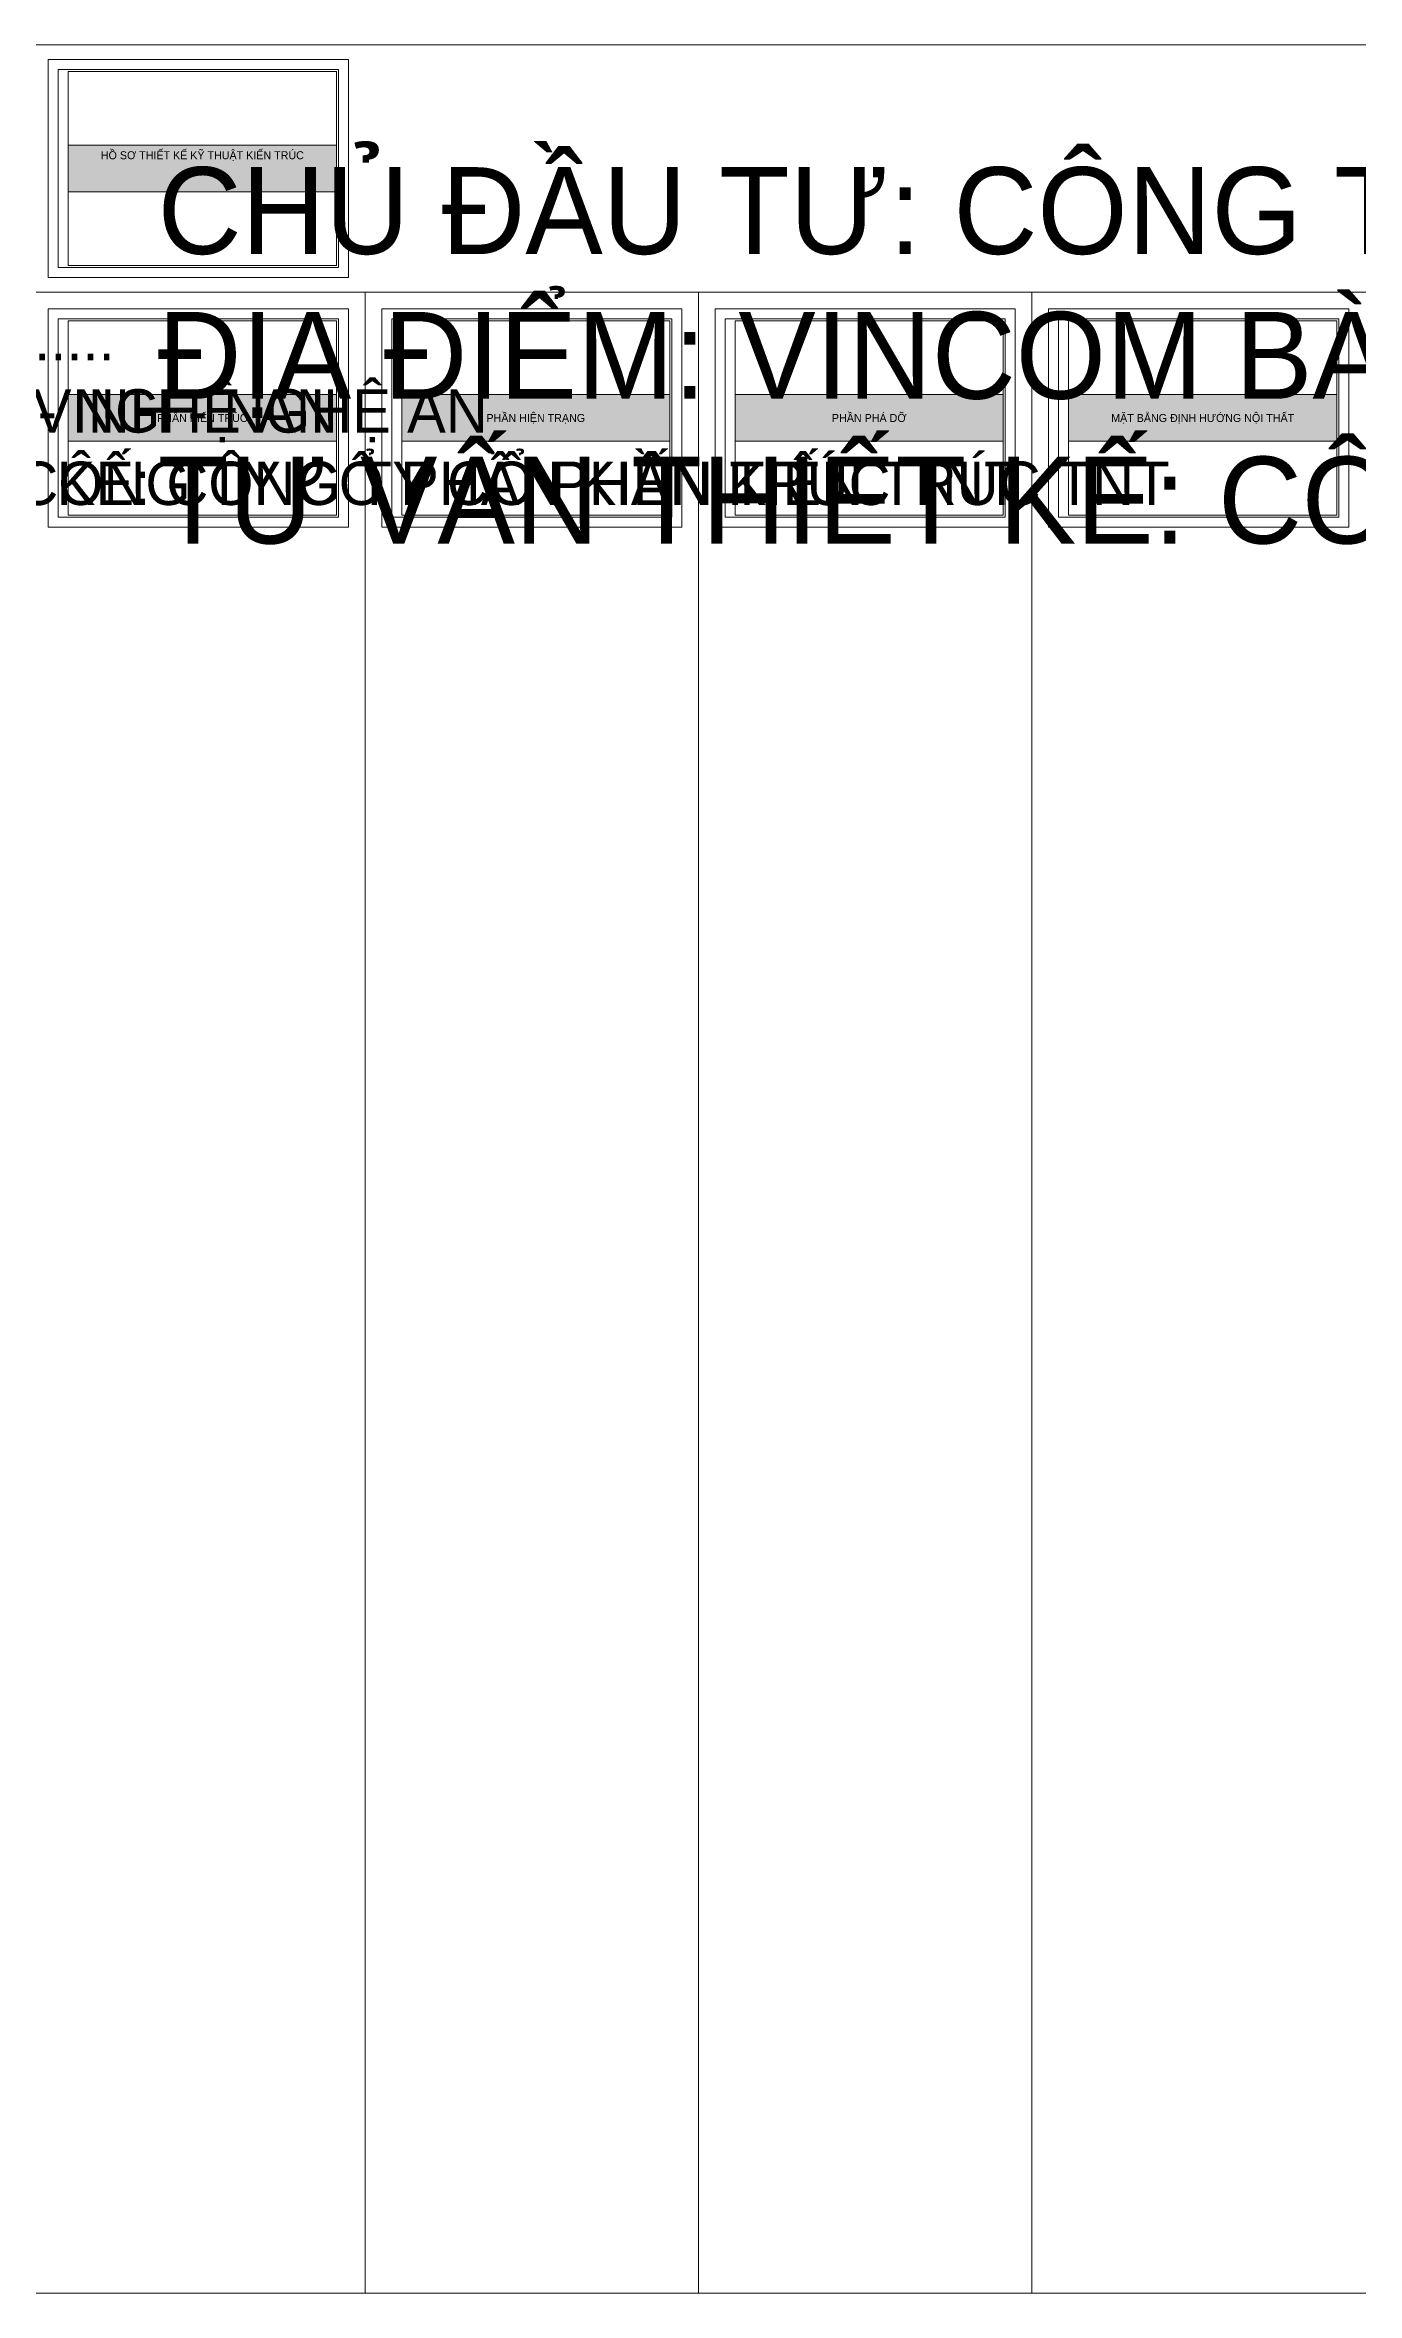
# Model space of a CAD drawing. Header units: millimetres. Extents: x 21129 to 2803301, y -510327 to 166837.
# Drawn here: x 447892 to 841392, y -510327 to 163837 of the extents above; entities that cross this region are included whole.
import ezdxf
from ezdxf.enums import TextEntityAlignment as Align

# ---------------------------------------------------------------- set-up
doc = ezdxf.new("R2018")
doc.units = ezdxf.units.MM
doc.layers.add('...0_TNT_LINE_NAME', color=7, linetype='Continuous', lineweight=0)
doc.layers.add('...19_TNT_LINE_LAYOUT', color=250, linetype='Continuous', lineweight=0, plot=False)
doc.styles.add('.TNT_A_TXT_1_MAIN', font='')
doc.styles.add('01_TNT_CHUCNANG', font='UNI HelvetIns (H).ttf')
doc.styles.get('.TNT_A_TXT_1_MAIN').set_extended_font_data('UNI HelvetIns (H)')

# ---------------------------------------------------------------- blocks, each defined once
blk = doc.blocks.new('*U6')
blk.add_hatch(color=253).paths.add_polyline_path([(30, 198.5), (432, 198.5), (432, 128.5), (30, 128.5)])
at = {"color": 250}
blk.add_lwpolyline([(450, 0), (0, 0), (0, 327), (450, 327)], close=True, dxfattribs=at)
at = {"color": 3}
blk.add_lwpolyline([(435, 15), (15, 15), (15, 312), (435, 312)], close=True, dxfattribs=at)
at = {"color": 1}
blk.add_lwpolyline([(30, 18), (432, 18), (432, 309), (30, 309)], close=True, dxfattribs=at)
at = {"color": 8}
blk.add_lwpolyline([(30, 198.5), (432, 198.5), (432, 128.5), (30, 128.5)], close=True, dxfattribs=at)
at = {"color": 156, "linetype": 'Continuous', "lineweight": 30, "flags": 104}
blk.add_attdef('TITLE_NGANG', text='', height=4, dxfattribs=at).set_placement((164, 165.7), align=Align.TOP_LEFT)
at = {"color": 156, "linetype": 'Continuous', "style": '.TNT_A_TXT_1_MAIN'}
for tag, height, p in [('TITLE_KHUNG-BIA', 12, (231, 183.5)), ('TITLE_HANOI', 3, (231, 23))]:
    blk.add_attdef(tag, text='', height=height, dxfattribs=at).set_placement(p, align=Align.MIDDLE_CENTER)
blk = doc.blocks.new('*U5')
blk.add_hatch(color=253).paths.add_polyline_path([(30, 198.5), (432, 198.5), (432, 128.5), (30, 128.5)])
at = {"color": 250}
blk.add_lwpolyline([(450, 0), (0, 0), (0, 327), (450, 327)], close=True, dxfattribs=at)
at = {"color": 3}
blk.add_lwpolyline([(435, 15), (15, 15), (15, 312), (435, 312)], close=True, dxfattribs=at)
at = {"color": 1}
blk.add_lwpolyline([(30, 18), (432, 18), (432, 309), (30, 309)], close=True, dxfattribs=at)
at = {"color": 8}
blk.add_lwpolyline([(30, 198.5), (432, 198.5), (432, 128.5), (30, 128.5)], close=True, dxfattribs=at)
at = {"color": 156, "linetype": 'Continuous', "style": '.TNT_A_TXT_1_MAIN'}
blk.add_attdef('TITLE_KHUNG-HM', text='', height=12, dxfattribs=at).set_placement((231, 163.5), align=Align.MIDDLE_CENTER)

msp = doc.modelspace()

# ---------------------------------------------------------------- linework, layer by layer
at = {"layer": '...19_TNT_LINE_LAYOUT', "linetype": 'Continuous'}
for p, q in [((443892.4, 89673.4), (1743892.4, 89673.4)), ((543892.4, 89673.4), (543892.4, -510326.6)), ((643892.4, 89673.4), (643892.4, -510326.6)), ((743892.4, 89673.4), (743892.4, -510326.6))]:
    msp.add_line(p, q, dxfattribs=at)
msp.add_lwpolyline([(443892.4, 163837.1), (1743892.4, 163837.1), (1743892.4, -510326.6), (443892.4, -510326.6)], close=True, dxfattribs=at)

# ---------------------------------------------------------------- block references
at = {"layer": '...0_TNT_LINE_NAME'}
ref = msp.add_blockref('*U6', (448892.4, 94055.3), dxfattribs=dict(at, xscale=200, yscale=200, zscale=200))
lines = msp.add_mtext('CHỦ ĐẦU TƯ: CÔNG TY CỔ PHẦN TẬP ĐOÀN GỖ MINH LONG\\PĐỊA ĐIỂM: VINCOM BÀ TRIỆU - TP HÀ NỘI\\PTƯ VẤN THIẾT KẾ: CÔNG TY CỔ PHẦN KIẾN TRÚC TNT', dxfattribs={"layer": '0', "color": 156, "linetype": 'Continuous', "insert": (481692.4, 127191.8), "char_height": 26041.351, "attachment_point": 1})
ref.add_attrib('TITLE_NGANG', '', (481692.4, 127191.8), dxfattribs={"flags": 104}).embed_mtext(lines)
ref.add_attrib('TITLE_KHUNGBIA', 'HỒ SƠ THIẾT KẾ KỸ THUẬT KIẾN TRÚC', dxfattribs={"layer": '0', "color": 156, "linetype": 'Continuous', "height": 2400, "style": '01_TNT_CHUCNANG'}).set_placement((495092.4, 130762.5), align=Align.MIDDLE_CENTER)
ref = msp.add_blockref('*U5', (448892.4, 19273.4), dxfattribs=dict(at, xscale=200, yscale=200, zscale=200))
ref.add_attrib('TITLE_KHUNGHM', 'PHẦN KIẾN TRÚC', dxfattribs={"layer": '0', "color": 156, "linetype": 'Continuous', "height": 2400, "style": '01_TNT_CHUCNANG'}).set_placement((495092.4, 51973.4), align=Align.MIDDLE_CENTER)
ref = msp.add_blockref('*U5', (548892.4, 19273.4), dxfattribs=dict(at, xscale=200, yscale=200, zscale=200))
ref.add_attrib('TITLE_KHUNGHM', 'PHẦN HIỆN TRẠNG', dxfattribs={"layer": '0', "color": 156, "linetype": 'Continuous', "height": 2400, "style": '01_TNT_CHUCNANG'}).set_placement((595092.4, 51973.4), align=Align.MIDDLE_CENTER)
ref = msp.add_blockref('*U5', (648892.4, 19273.4), dxfattribs=dict(at, xscale=200, yscale=200, zscale=200))
ref.add_attrib('TITLE_KHUNGHM', 'PHẦN PHÁ DỠ', dxfattribs={"layer": '0', "color": 156, "linetype": 'Continuous', "height": 2400, "style": '01_TNT_CHUCNANG'}).set_placement((695092.4, 51973.4), align=Align.MIDDLE_CENTER)
ref = msp.add_blockref('*U5', (748892.4, 19273.4), dxfattribs=dict(at, xscale=200, yscale=200, zscale=200))
ref.add_attrib('TITLE_KHUNGHM', 'MẶT BẰNG ĐỊNH HƯỚNG NỘI THẤT', dxfattribs={"layer": '0', "color": 156, "linetype": 'Continuous', "height": 2400, "style": '01_TNT_CHUCNANG'}).set_placement((795092.4, 51973.4), align=Align.MIDDLE_CENTER)
ref = msp.add_blockref('*U6', (263892.4, 65737.1), dxfattribs=dict(xscale=100, yscale=100, zscale=100))
lines = msp.add_mtext('CHỦ ĐẦU TƯ: .....\\PĐỊA ĐIỂM: TP. VINH - NGHỆ AN\\PTƯ VẤN THIẾT KẾ: CÔNG TY CỔ PHẦN KIẾN TRÚC TNT', dxfattribs={"color": 156, "linetype": 'Continuous', "insert": (280292.4, 82305.4), "char_height": 13020.675, "attachment_point": 1})
ref.add_attrib('TITLE_NGANG', '', (280292.4, 82305.4), dxfattribs={"flags": 104}).embed_mtext(lines)
ref.add_attrib('TITLE_KHUNG-BIA', 'HỒ SƠ THIẾT KẾ CƠ SỞ', dxfattribs={"color": 156, "linetype": 'Continuous', "height": 1200, "style": '.TNT_A_TXT_1_MAIN'}).set_placement((286992.4, 84090.8), align=Align.MIDDLE_CENTER)
ref.add_attrib('TITLE_HANOI', 'HÀ NỘI - 2026', dxfattribs={"color": 156, "linetype": 'Continuous', "height": 300, "style": '.TNT_A_TXT_1_MAIN'}).set_placement((286992.4, 68037.1), align=Align.MIDDLE_CENTER)
ref = msp.add_blockref('*U6', (308892.4, 65737.1), dxfattribs=dict(xscale=100, yscale=100, zscale=100))
lines = msp.add_mtext('CHỦ ĐẦU TƯ: .....\\PĐỊA ĐIỂM: TP. VINH - NGHỆ AN\\PTƯ VẤN THIẾT KẾ: CÔNG TY CỔ PHẦN KIẾN TRÚC TNT', dxfattribs={"color": 156, "linetype": 'Continuous', "insert": (325292.4, 82305.4), "char_height": 13020.675, "attachment_point": 1})
ref.add_attrib('TITLE_NGANG', '', (325292.4, 82305.4), dxfattribs={"flags": 104}).embed_mtext(lines)
ref.add_attrib('TITLE_KHUNG-BIA', 'HỒ SƠ THIẾT KẾ KỸ THUẬT THI CÔNG', dxfattribs={"color": 156, "linetype": 'Continuous', "height": 1200, "style": '.TNT_A_TXT_1_MAIN'}).set_placement((331992.4, 84090.8), align=Align.MIDDLE_CENTER)
ref.add_attrib('TITLE_HANOI', 'HÀ NỘI - 2026', dxfattribs={"color": 156, "linetype": 'Continuous', "height": 300, "style": '.TNT_A_TXT_1_MAIN'}).set_placement((331992.4, 68037.1), align=Align.MIDDLE_CENTER)

doc.saveas('drawing.dxf')
